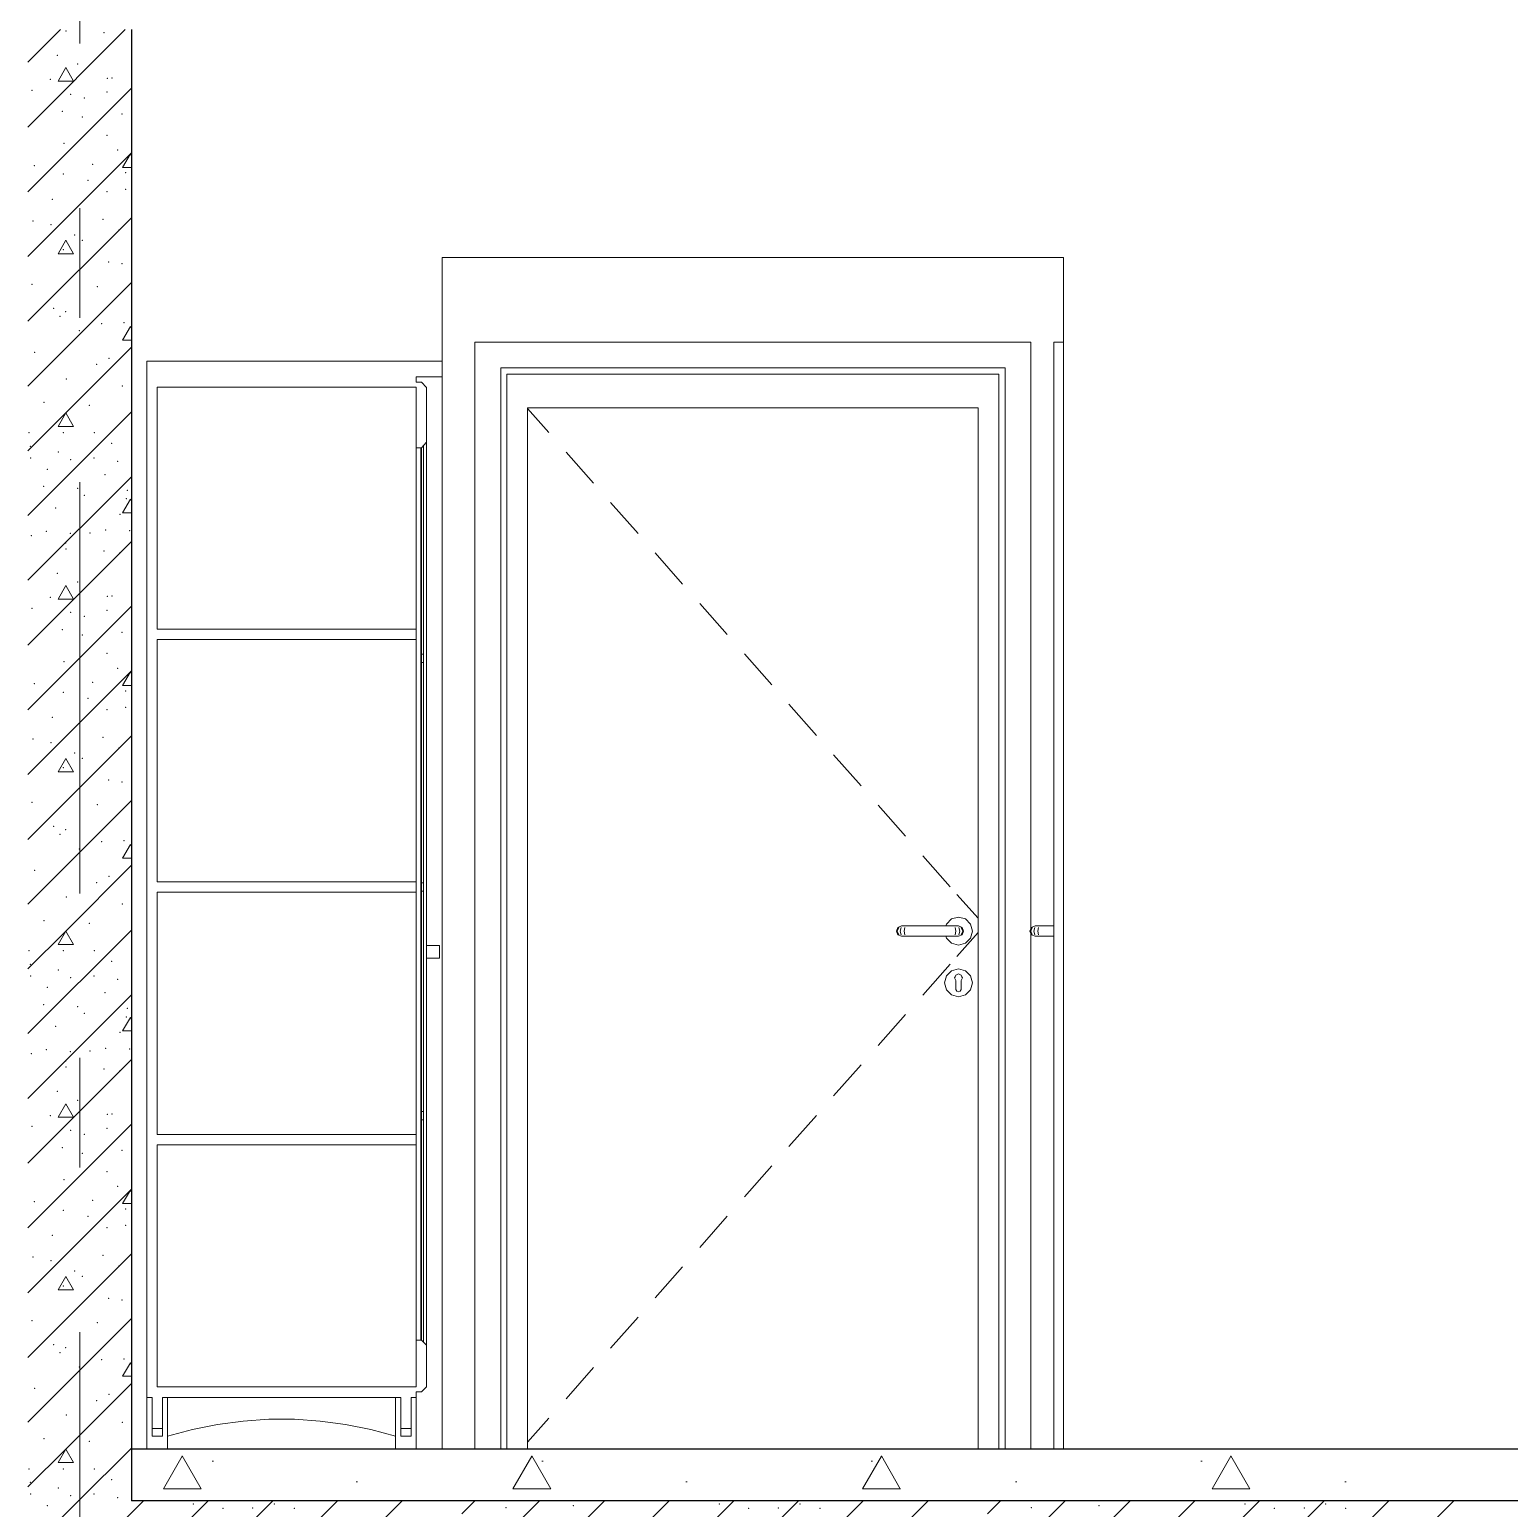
# Model space of a CAD drawing. Header units: millimetres. Extents: x 18162 to 7085488, y 72188 to 247925.
# Drawn here: x 4250516 to 4253374, y 107638 to 110493 of the extents above; entities that cross this region are included whole.
import ezdxf
from ezdxf.enums import TextEntityAlignment as Align

# ---------------------------------------------------------------- set-up
doc = ezdxf.new("R2010")
doc.units = ezdxf.units.MM
doc.header["$MEASUREMENT"] = 0
doc.linetypes.add('Double Dashed', pattern=[1093.611073, 529.166651, -211.666656, 141.111112, -211.666656])
doc.linetypes.add('Wipeout_Contour', pattern=[1000, 0, -1000])
for name, color, linetype in [('Archicad Doors', 7, 'Continuous'), ('Interior - Furniture', 7, 'Continuous'), ('Structural - Bearing', 7, 'Continuous'), ('Structural - Grid', 7, 'Continuous')]:
    doc.layers.add(name, color=color, linetype=linetype)
doc.styles.add('GENERATED_STYLE_3', font='', dxfattribs={"width": 0.8})
doc.styles.get('GENERATED_STYLE_3').set_extended_font_data('ISOCPEUR MON')

# ---------------------------------------------------------------- blocks, each defined once
blk = doc.blocks.new('*X1359', base_point=(4294986.6, 104752.7))
at = {"layer": 'Structural - Bearing', "color": 7, "linetype": 'Continuous', "lineweight": 9}
for p, q in [((4250513.1, 110304.7), (4250701.1, 110492.7)), ((4250513.1, 110429.7), (4250576.1, 110492.7)), ((4250586.2, 110419.5), (4250571.3, 110393.4)), ((4250601.3, 110393.5), (4250586.2, 110419.5)), ((4250571.3, 110393.4), (4250601.3, 110393.5)), ((4250513.1, 110179.7), (4250713.1, 110379.7)), ((4250513.1, 110054.7), (4250713.1, 110254.7)), ((4250696, 110226.8), (4250711.2, 110252.8)), ((4250711.2, 110252.8), (4250713.1, 110249.4)), ((4250713.1, 110226.8), (4250696, 110226.8)), ((4250513.1, 109929.7), (4250713.1, 110129.7)), ((4250586.2, 110086.1), (4250571.3, 110060.1)), ((4250601.3, 110060.1), (4250586.2, 110086.1)), ((4250571.3, 110060.1), (4250601.3, 110060.1)), ((4250513.1, 109804.7), (4250713.1, 110004.7)), ((4250696, 109893.5), (4250711.2, 109919.5)), ((4250711.2, 109919.5), (4250713.1, 109916.1)), ((4250586.2, 109752.8), (4250713.1, 109879.7)), ((4250713.1, 109893.4), (4250696, 109893.5)), ((4250513.1, 109554.7), (4250711.2, 109752.8)), ((4250513.1, 109679.7), (4250586.2, 109752.8)), ((4250586.2, 109752.8), (4250571.3, 109726.7)), ((4250601.3, 109726.8), (4250586.2, 109752.8)), ((4250711.2, 109752.8), (4250713.1, 109754.7)), ((4250571.3, 109726.7), (4250601.3, 109726.8)), ((4250513.1, 109429.7), (4250713.1, 109629.7)), ((4250696, 109560.1), (4250711.2, 109586.1)), ((4250711.2, 109586.1), (4250713.1, 109582.8)), ((4250713.1, 109560.1), (4250696, 109560.1)), ((4250513.1, 109304.7), (4250713.1, 109504.7)), ((4250586.2, 109419.5), (4250571.3, 109393.4)), ((4250601.3, 109393.4), (4250586.2, 109419.5)), ((4250571.3, 109393.4), (4250601.3, 109393.4)), ((4250513.1, 109179.7), (4250713.1, 109379.7)), ((4250513.1, 109054.7), (4250713.1, 109254.7)), ((4250696, 109226.8), (4250711.2, 109252.8)), ((4250711.2, 109252.8), (4250713.1, 109249.4)), ((4250713.1, 109226.8), (4250696, 109226.8)), ((4250513.1, 108929.7), (4250713.1, 109129.7)), ((4250586.2, 109086.1), (4250571.3, 109060.1)), ((4250601.3, 109060.1), (4250586.2, 109086.1)), ((4250571.3, 109060.1), (4250601.3, 109060.1)), ((4250513.1, 108804.7), (4250713.1, 109004.7)), ((4250696, 108893.5), (4250711.2, 108919.5)), ((4250711.2, 108919.5), (4250713.1, 108916.1)), ((4250586.2, 108752.8), (4250713.1, 108879.7)), ((4250713.1, 108893.4), (4250696, 108893.5)), ((4250513.1, 108554.7), (4250711.2, 108752.8)), ((4250513.1, 108679.7), (4250586.2, 108752.8)), ((4250586.2, 108752.8), (4250571.3, 108726.7)), ((4250601.3, 108726.8), (4250586.2, 108752.8)), ((4250711.2, 108752.8), (4250713.1, 108754.7)), ((4250571.3, 108726.7), (4250601.3, 108726.8)), ((4250513.1, 108429.7), (4250713.1, 108629.7)), ((4250696, 108560.1), (4250711.2, 108586.1)), ((4250711.2, 108586.1), (4250713.1, 108582.7)), ((4250713.1, 108560.1), (4250696, 108560.1)), ((4250513.1, 108304.7), (4250713.1, 108504.7)), ((4250586.2, 108419.4), (4250571.3, 108393.4)), ((4250601.3, 108393.4), (4250586.2, 108419.4)), ((4250571.3, 108393.4), (4250601.3, 108393.4)), ((4250513.1, 108179.7), (4250713.1, 108379.7)), ((4250513.1, 108054.7), (4250713.1, 108254.7)), ((4250696, 108226.8), (4250711.2, 108252.8)), ((4250711.2, 108252.8), (4250713.1, 108249.4)), ((4250713.1, 108226.7), (4250696, 108226.8)), ((4250513.1, 107929.7), (4250713.1, 108129.7)), ((4250586.2, 108086.1), (4250571.3, 108060.1)), ((4250601.3, 108060.1), (4250586.2, 108086.1)), ((4250571.3, 108060.1), (4250601.3, 108060.1)), ((4250513.1, 107804.7), (4250713.1, 108004.7)), ((4250696, 107893.4), (4250711.2, 107919.4)), ((4250711.2, 107919.4), (4250713.1, 107916.1)), ((4250586.2, 107752.8), (4250713.1, 107879.7)), ((4250713.1, 107893.4), (4250696, 107893.4)), ((4250513.1, 107679.7), (4250586.2, 107752.7)), ((4250586.2, 107752.8), (4250571.3, 107726.7)), ((4250601.3, 107726.8), (4250586.2, 107752.8)), ((4250611.1, 107652.7), (4250711.2, 107752.7)), ((4250711.2, 107752.8), (4250713.1, 107754.7)), ((4250571.3, 107726.7), (4250601.3, 107726.8))]:
    blk.add_line(p, q, dxfattribs=at)
for p in [(4250586.6, 110490.2), (4250659.8, 110486.6), (4250690.9, 110483.1), (4250570.1, 110443.1), (4250608.9, 110426.2), (4250556.1, 110396.6), (4250666.4, 110398.8), (4250675.4, 110399.6), (4250520.9, 110375.6), (4250595.7, 110368), (4250665.5, 110372.1), (4250579.6, 110334.7), (4250621.9, 110360.5), (4250618.4, 110324), (4250695.1, 110329.6), (4250665.6, 110288.6), (4250582.7, 110272.9), (4250686.1, 110260.1), (4250525.5, 110230.2), (4250638.1, 110232.7), (4250581.8, 110213.7), (4250629.1, 110201.8), (4250701.6, 110216.3), (4250560.4, 110165.2), (4250665.6, 110180.2), (4250702.1, 110184.5), (4250522.6, 110123.6), (4250557.5, 110116.4), (4250658.1, 110126.6), (4250689.3, 110106), (4250603.4, 110096.5), (4250618.1, 110086), (4250581.3, 110068), (4250669.3, 110044.1), (4250694.6, 110040.7), (4250520.7, 110001), (4250647.4, 109996.7), (4250562.6, 109954.6), (4250575, 109939.1), (4250585.8, 109948.4), (4250612.1, 109911.3), (4250655.3, 109925.2), (4250698.9, 109927), (4250526.1, 109870.1), (4250669.4, 109858.5), (4250646.1, 109846.4), (4250587.3, 109818.6), (4250695.5, 109804.7), (4250544.1, 109773), (4250631.6, 109767.8), (4250514.9, 109714.6), (4250581.8, 109714.6), (4250641.1, 109714.6), (4250517.8, 109688.6), (4250572, 109677.7), (4250674.6, 109694), (4250518.3, 109666), (4250595.7, 109662.8), (4250640.6, 109666), (4250686.1, 109659.3), (4250550.9, 109643.8), (4250661.7, 109633.5), (4250543.3, 109610.9), (4250608.9, 109607.1), (4250621.9, 109593.6), (4250704.8, 109603.6), (4250566.4, 109569.1), (4250702.9, 109587.2), (4250690.9, 109557.2), (4250519.6, 109516), (4250548.4, 109524.1), (4250595.1, 109520.1), (4250632.9, 109521.1), (4250663, 109526.6), (4250709.3, 109525.3), (4250585.8, 109501.6), (4250586.6, 109490.2), (4250659.8, 109486.6), (4250690.9, 109483.1), (4250570.1, 109443.1), (4250608.9, 109426.2), (4250556.1, 109396.6), (4250666.4, 109398.8), (4250675.4, 109399.6), (4250520.9, 109375.6), (4250595.7, 109368), (4250665.5, 109372.1), (4250579.6, 109334.7), (4250621.9, 109360.5), (4250618.4, 109324), (4250695.1, 109329.6), (4250665.6, 109288.6), (4250582.7, 109272.9), (4250686.1, 109260.1), (4250525.5, 109230.2), (4250638.1, 109232.7), (4250581.8, 109213.7), (4250629.1, 109201.8), (4250701.6, 109216.3), (4250560.4, 109165.2), (4250665.6, 109180.2), (4250702.1, 109184.5), (4250522.6, 109123.6), (4250557.5, 109116.4), (4250658.1, 109126.6), (4250689.3, 109106), (4250603.4, 109096.5), (4250618.1, 109086), (4250581.3, 109068), (4250669.3, 109044.1), (4250694.6, 109040.7), (4250520.7, 109001), (4250647.4, 108996.7), (4250562.6, 108954.6), (4250575, 108939.1), (4250585.8, 108948.4), (4250612.1, 108911.3), (4250655.3, 108925.2), (4250698.9, 108927), (4250526.1, 108870.1), (4250669.4, 108858.5), (4250646.1, 108846.4), (4250587.3, 108818.6), (4250695.5, 108804.7), (4250544.1, 108772.9), (4250631.6, 108767.8), (4250514.9, 108714.6), (4250581.8, 108714.6), (4250641.1, 108714.6), (4250517.8, 108688.6), (4250572, 108677.7), (4250674.6, 108694), (4250518.3, 108666), (4250595.7, 108662.8), (4250640.6, 108666), (4250686.1, 108659.3), (4250550.9, 108643.8), (4250661.7, 108633.5), (4250543.3, 108610.9), (4250608.9, 108607.1), (4250621.9, 108593.6), (4250704.8, 108603.6), (4250566.4, 108569.1), (4250702.9, 108587.1), (4250690.9, 108557.2), (4250519.6, 108516), (4250548.4, 108524), (4250595.1, 108520.1), (4250632.9, 108521.1), (4250663, 108526.6), (4250709.3, 108525.3), (4250585.8, 108501.6), (4250586.6, 108490.2), (4250659.8, 108486.6), (4250690.9, 108483), (4250570.1, 108443.1), (4250608.9, 108426.2), (4250556.1, 108396.5), (4250666.4, 108398.8), (4250675.4, 108399.6), (4250520.9, 108375.6), (4250595.7, 108368), (4250665.5, 108372.1), (4250579.6, 108334.7), (4250621.9, 108360.5), (4250618.4, 108324), (4250695.1, 108329.5), (4250665.6, 108288.6), (4250582.7, 108272.9), (4250686.1, 108260), (4250525.5, 108230.2), (4250638.1, 108232.7), (4250581.8, 108213.7), (4250629.1, 108201.8), (4250701.6, 108216.3), (4250560.4, 108165.2), (4250665.6, 108180.2), (4250702.1, 108184.5), (4250522.6, 108123.5), (4250557.5, 108116.4), (4250658.1, 108126.5), (4250689.3, 108106), (4250603.4, 108096.5), (4250618.1, 108086), (4250581.3, 108067.9), (4250669.3, 108044.1), (4250694.6, 108040.7), (4250520.7, 108001), (4250647.4, 107996.7), (4250562.6, 107954.5), (4250575, 107939.1), (4250585.8, 107948.4), (4250612.1, 107911.3), (4250655.3, 107925.2), (4250698.9, 107926.9), (4250526.1, 107870.1), (4250669.4, 107858.5), (4250587.3, 107818.6), (4250646.1, 107846.4), (4250695.5, 107804.6), (4250544.1, 107772.9), (4250631.6, 107767.8), (4250514.9, 107714.6), (4250581.8, 107714.6), (4250641.1, 107714.6), (4250517.8, 107688.5), (4250572, 107677.7), (4250674.6, 107694), (4250518.3, 107666), (4250595.7, 107662.8), (4250640.6, 107666), (4250686.1, 107659.2)]:
    blk.add_point(p, dxfattribs=at)
blk = doc.blocks.new('*X1361', base_point=(4294986.6, 104752.7))
at = {"layer": 'Structural - Bearing', "color": 7, "linetype": 'Continuous', "lineweight": 9}
for p, q in [((4250451.1, 107492.7), (4250611.1, 107652.7)), ((4250576.1, 107492.7), (4250736.1, 107652.7)), ((4250701.1, 107492.7), (4250861.1, 107652.7)), ((4250826.1, 107492.7), (4250986.1, 107652.7)), ((4250951.1, 107492.7), (4251111.1, 107652.7)), ((4251076.1, 107492.7), (4251236.1, 107652.7)), ((4251351.3, 107627.7), (4251376.3, 107652.7)), ((4251351.3, 107502.7), (4251501.3, 107652.7)), ((4251466.3, 107492.7), (4251626.3, 107652.7)), ((4251591.3, 107492.7), (4251751.3, 107652.7)), ((4251716.3, 107492.7), (4251876.3, 107652.7)), ((4251841.3, 107492.7), (4252001.3, 107652.7)), ((4251966.3, 107492.7), (4252126.3, 107652.7)), ((4252091.3, 107492.7), (4252251.3, 107652.7)), ((4252366.4, 107627.7), (4252391.4, 107652.7)), ((4252366.4, 107502.7), (4252516.4, 107652.7)), ((4252481.4, 107492.7), (4252641.4, 107652.7)), ((4252606.4, 107492.7), (4252766.4, 107652.7)), ((4252731.4, 107492.7), (4252891.4, 107652.7)), ((4252856.4, 107492.7), (4253016.4, 107652.7)), ((4252981.4, 107492.7), (4253141.4, 107652.7)), ((4253106.4, 107492.7), (4253266.4, 107652.7))]:
    blk.add_line(p, q, dxfattribs=at)
for p in [(4250550.9, 107643.8), (4250832.8, 107646.8), (4250889.6, 107638.6), (4250947.4, 107639.1), (4250989.1, 107646.8), (4251027.4, 107638.6), (4251436, 107639.9), (4251566.1, 107643.8), (4251848, 107646.8), (4251904.7, 107638.6), (4251962.5, 107639.1), (4252004.3, 107646.8), (4252042.5, 107638.6), (4252451.1, 107639.9), (4252581.2, 107643.8), (4252863.1, 107646.8), (4252919.9, 107638.6), (4252977.7, 107639.1), (4253019.4, 107646.8), (4253057.7, 107638.6)]:
    blk.add_point(p, dxfattribs=at)
blk = doc.blocks.new('Standard grid marker[363]_3', base_point=(4250613.1, 164752.7))
at = {"layer": 'Structural - Grid', "color": 13, "linetype": 'Double Dashed', "lineweight": 13, "ltscale": 1.5}
blk.add_line((4250613.1, 163752.7), (4250613.1, 97752.7), dxfattribs=at)
at = {"layer": 'Structural - Grid', "color": 13, "lineweight": 13, "style": 'GENERATED_STYLE_3'}
blk.add_attdef('AC_MarkerText_1', text='', height=375, rotation=360, dxfattribs=at).set_placement((4250613.1, 96490.2), align=Align.TOP_CENTER)

msp = doc.modelspace()

# ---------------------------------------------------------------- hatches: boundary and pattern name
at = {"layer": 'Structural - Bearing', "linetype": 'Continuous', "lineweight": 9}
h = msp.add_hatch(dxfattribs=at)
h.set_pattern_fill('Lightweight_Concrete_0003', style=0, pattern_type=2)
h.set_pattern_definition([(0, (4294986.6, 104752.7), (0, 1169.134), [73.125, -601.875]), (0, (4295324.1, 105337.3), (0, 1169.134), [73.125, -601.875]), (60, (4294986.6, 104752.7), (-1012.5, 584.567), [73.125, -601.875]), (60, (4295661.6, 104752.7), (-1012.5, 584.567), [73.125, -601.875]), (120, (4295059.7, 104752.7), (1012.5, 584.567), [73.125, -601.875]), (120, (4295734.7, 104752.7), (1012.5, 584.567), [73.125, -601.875]), (0, (4294986.58, 104865.2), (0, 225), [0, -225, 0, -337.5]), (45, (4295099.08, 104865.2), (-159.099, 159.099), [0, -168.75, 0, -281.25])])
h.paths.add_polyline_path([(4250713.1, 107652.7), (4257013.1, 107652.7), (4257013.1, 107752.7), (4250713.1, 107752.7)])

# ---------------------------------------------------------------- linework, layer by layer
at = {"layer": 'Archicad Doors', "color": 7, "linetype": 'Continuous', "lineweight": 9}
for p, q in [((4251313.1, 109852.7), (4251313.1, 110052.7)), ((4251313.1, 110052.7), (4252513.1, 110052.7)), ((4252513.1, 110052.7), (4252513.1, 107752.7)), ((4251376.1, 107752.7), (4251376.1, 109889.7)), ((4251376.1, 109889.7), (4252450.1, 109889.7)), ((4252450.1, 109889.7), (4252450.1, 108757.5)), ((4252494.1, 107752.7), (4252494.1, 109889.7)), ((4252494.1, 109889.7), (4252513.1, 109889.7)), ((4251313.1, 107752.7), (4251313.1, 109822.7)), ((4251426.1, 109839.7), (4251426.1, 107752.7)), ((4252400.1, 109839.7), (4251426.1, 109839.7)), ((4251438.1, 109827.7), (4251438.1, 107752.7)), ((4252388.1, 109827.7), (4251438.1, 109827.7)), ((4252388.1, 107752.7), (4252388.1, 109827.7)), ((4252400.1, 107752.7), (4252400.1, 109839.7)), ((4251478.1, 109762.7), (4251478.1, 107752.7)), ((4252348.1, 109762.7), (4251478.1, 109762.7)), ((4252348.1, 107752.7), (4252348.1, 109762.7)), ((4251478.1, 109761.1), (4251519.1, 109714.8)), ((4251552.2, 109677.3), (4251605.2, 109617.4)), ((4251638.3, 109579.9), (4251691.3, 109520)), ((4251724.4, 109482.5), (4251777.4, 109422.6)), ((4251810.6, 109385.2), (4251863.6, 109325.2)), ((4251896.7, 109287.8), (4251949.7, 109227.8)), ((4251982.8, 109190.4), (4252035.8, 109130.5)), ((4252068.9, 109093), (4252121.9, 109033.1)), ((4252155, 108995.6), (4252208, 108935.7)), ((4252241.1, 108898.2), (4252294.1, 108838.3)), ((4252307.1, 108823.6), (4252348.1, 108777.3)), ((4252200.1, 108762.7), (4252193, 108759.8)), ((4252201.2, 108762.7), (4252200.1, 108762.7)), ((4252204.5, 108762.7), (4252201.2, 108762.7)), ((4252209.4, 108762.7), (4252204.5, 108762.7)), ((4252215.1, 108762.7), (4252209.4, 108762.7)), ((4252295.1, 108762.7), (4252215.1, 108762.7)), ((4252285.8, 108762.7), (4252286.7, 108766.2)), ((4252286.7, 108766.2), (4252296.6, 108776.1)), ((4252300.8, 108762.7), (4252295.1, 108762.7)), ((4252296.6, 108776.1), (4252310.1, 108779.7)), ((4252305.7, 108762.7), (4252300.8, 108762.7)), ((4252309, 108762.7), (4252305.7, 108762.7)), ((4252310.1, 108762.7), (4252309, 108762.7)), ((4252310.1, 108779.7), (4252323.6, 108776.1)), ((4252310.1, 108762.7), (4252317.2, 108759.8)), ((4252323.6, 108776.1), (4252333.5, 108766.2)), ((4252333.5, 108766.2), (4252337.1, 108752.7)), ((4252458.1, 108762.7), (4252451, 108759.8)), ((4252458.1, 108762.7), (4252459.2, 108762.7)), ((4252459.2, 108762.7), (4252462.5, 108762.7)), ((4252462.5, 108762.7), (4252467.4, 108762.7)), ((4252467.4, 108762.7), (4252473.1, 108762.7)), ((4252473.1, 108762.7), (4252494.1, 108762.7)), ((4252193, 108759.8), (4252190.1, 108752.7)), ((4252190.1, 108752.7), (4252193, 108745.6)), ((4252194.6, 108759.8), (4252191.8, 108752.7)), ((4252191.8, 108752.7), (4252194.6, 108745.6)), ((4252193, 108745.6), (4252200.1, 108742.7)), ((4252199.4, 108759.8), (4252197.3, 108752.7)), ((4252197.3, 108752.7), (4252199.4, 108745.6)), ((4252201.2, 108742.7), (4252200.1, 108742.7)), ((4252204.5, 108742.7), (4252201.2, 108742.7)), ((4252209.4, 108742.7), (4252204.5, 108742.7)), ((4252206.6, 108759.8), (4252205.5, 108752.7)), ((4252205.5, 108752.7), (4252206.6, 108745.6)), ((4252215.1, 108742.7), (4252209.4, 108742.7)), ((4252295.1, 108742.7), (4252215.1, 108742.7)), ((4252286.7, 108739.2), (4252285.8, 108742.7)), ((4252296.6, 108729.3), (4252286.7, 108739.2)), ((4252300.8, 108742.7), (4252295.1, 108742.7)), ((4252305.7, 108742.7), (4252300.8, 108742.7)), ((4252303.6, 108759.8), (4252304.7, 108752.7)), ((4252304.7, 108752.7), (4252303.6, 108745.6)), ((4252309, 108742.7), (4252305.7, 108742.7)), ((4252307.1, 108703.8), (4252348.1, 108750.1)), ((4252310.1, 108742.7), (4252309, 108742.7)), ((4252317.2, 108745.6), (4252310.1, 108742.7)), ((4252310.8, 108759.8), (4252312.9, 108752.7)), ((4252312.9, 108752.7), (4252310.8, 108745.6)), ((4252315.6, 108759.8), (4252318.4, 108752.7)), ((4252318.4, 108752.7), (4252315.6, 108745.6)), ((4252317.2, 108759.8), (4252320.1, 108752.7)), ((4252320.1, 108752.7), (4252317.2, 108745.6)), ((4252333.5, 108739.2), (4252323.6, 108729.3)), ((4252337.1, 108752.7), (4252333.5, 108739.2)), ((4252451, 108759.8), (4252448.1, 108752.7)), ((4252448.1, 108752.7), (4252451, 108745.6)), ((4252452.6, 108759.8), (4252449.8, 108752.7)), ((4252449.8, 108752.7), (4252452.6, 108745.6)), ((4252450.1, 108747.9), (4252450.1, 107752.7)), ((4252451, 108745.6), (4252458.1, 108742.7)), ((4252457.4, 108759.8), (4252455.3, 108752.7)), ((4252455.3, 108752.7), (4252457.4, 108745.6)), ((4252458.1, 108742.7), (4252459.2, 108742.7)), ((4252459.2, 108742.7), (4252462.5, 108742.7)), ((4252462.5, 108742.7), (4252467.4, 108742.7)), ((4252464.6, 108759.8), (4252463.5, 108752.7)), ((4252463.5, 108752.7), (4252464.6, 108745.6)), ((4252467.4, 108742.7), (4252473.1, 108742.7)), ((4252473.1, 108742.7), (4252494.1, 108742.7)), ((4252310.1, 108725.7), (4252296.6, 108729.3)), ((4252323.6, 108729.3), (4252310.1, 108725.7)), ((4252241.1, 108629.2), (4252294.1, 108689.1)), ((4252286.7, 108666.2), (4252296.6, 108676.1)), ((4252296.6, 108676.1), (4252310.1, 108679.7)), ((4252310.1, 108679.7), (4252323.6, 108676.1)), ((4252323.6, 108676.1), (4252333.5, 108666.2)), ((4252283.1, 108652.7), (4252286.7, 108666.2)), ((4252286.7, 108639.2), (4252283.1, 108652.7)), ((4252303.4, 108664.3), (4252302.6, 108662.4)), ((4252302.6, 108662.4), (4252305.1, 108657.1)), ((4252303.4, 108664.3), (4252304.7, 108667.8)), ((4252310.1, 108670.1), (4252304.7, 108667.8)), ((4252305.1, 108657.1), (4252305.1, 108655.6)), ((4252305.1, 108655.6), (4252305.1, 108652.7)), ((4252305.1, 108652.7), (4252305.1, 108649.8)), ((4252305.1, 108649.8), (4252305.1, 108644)), ((4252315.5, 108667.8), (4252310.1, 108670.1)), ((4252315.1, 108657.1), (4252317.6, 108662.4)), ((4252315.1, 108655.6), (4252315.1, 108657.1)), ((4252315.1, 108655.6), (4252315.1, 108652.7)), ((4252315.1, 108652.7), (4252315.1, 108649.8)), ((4252315.1, 108649.8), (4252315.1, 108644)), ((4252316.8, 108664.3), (4252315.5, 108667.8)), ((4252316.8, 108664.3), (4252317.6, 108662.4)), ((4252333.5, 108666.2), (4252337.1, 108652.7)), ((4252337.1, 108652.7), (4252333.5, 108639.2)), ((4252296.6, 108629.3), (4252286.7, 108639.2)), ((4252310.1, 108625.7), (4252296.6, 108629.3)), ((4252305.1, 108644), (4252305.1, 108640.2)), ((4252305.1, 108640.2), (4252306.6, 108636.7)), ((4252306.6, 108636.7), (4252310.1, 108635.2)), ((4252310.1, 108635.2), (4252313.6, 108636.7)), ((4252323.6, 108629.3), (4252310.1, 108625.7)), ((4252313.6, 108636.7), (4252315.1, 108640.2)), ((4252315.1, 108644), (4252315.1, 108640.2)), ((4252333.5, 108639.2), (4252323.6, 108629.3)), ((4252155, 108531.8), (4252208, 108591.7)), ((4252068.9, 108434.4), (4252121.9, 108494.3)), ((4251982.8, 108337), (4252035.8, 108397)), ((4251896.7, 108239.6), (4251949.7, 108299.6)), ((4251810.6, 108142.2), (4251863.6, 108202.2)), ((4251724.4, 108044.9), (4251777.4, 108104.8)), ((4251638.3, 107947.5), (4251691.3, 108007.4)), ((4251552.2, 107850.1), (4251605.2, 107910)), ((4251478.1, 107766.3), (4251519.1, 107812.6))]:
    msp.add_line(p, q, dxfattribs=at)
at = {"layer": 'Interior - Furniture', "color": 7, "linetype": 'Continuous', "lineweight": 13}
for p, q in [((4251263.1, 109659.9), (4251263.1, 109632.2)), ((4251283.1, 109636.5), (4251283.1, 109667.8)), ((4251283.1, 108724.7), (4251308.1, 108724.7)), ((4251308.1, 108723.1), (4251308.1, 108724.7)), ((4251308.1, 108718.7), (4251308.1, 108723.1)), ((4251308.1, 108712.7), (4251308.1, 108718.7)), ((4251308.1, 108706.7), (4251308.1, 108712.7)), ((4251308.1, 108702.3), (4251308.1, 108706.7)), ((4251283.1, 108700.7), (4251308.1, 108700.7)), ((4251308.1, 108700.7), (4251308.1, 108702.3)), ((4250879.4, 107800.4), (4250830.7, 107790.7)), ((4250928.6, 107807), (4250879.4, 107800.4)), ((4250978.1, 107810.3), (4250928.6, 107807)), ((4251027.8, 107810.3), (4250978.1, 107810.3)), ((4251077.3, 107807), (4251027.8, 107810.3)), ((4251126.5, 107800.4), (4251077.3, 107807)), ((4251175.2, 107790.7), (4251126.5, 107800.4)), ((4250752.8, 107777.7), (4250772.8, 107777.7)), ((4251233.1, 107777.7), (4251253.1, 107777.7))]:
    msp.add_line(p, q, dxfattribs=at)
at = {"layer": 'Structural - Bearing', "color": 7, "linetype": 'Continuous', "lineweight": 25}
for p, q in [((4250713.1, 110492.7), (4250713.1, 107752.7)), ((4250713.1, 107752.7), (4250713.1, 107652.7)), ((4257013.1, 107752.7), (4250713.1, 107752.7)), ((4257013.1, 107652.7), (4250713.1, 107652.7))]:
    msp.add_line(p, q, dxfattribs=at)

# ---------------------------------------------------------------- block references
at = {"layer": 'Structural - Bearing', "lineweight": 0}
for name in ['*X1359', '*X1361']:
    msp.add_blockref(name, (4294986.6, 104752.7), dxfattribs=at)

# ---------------------------------------------------------------- wipeouts: each hides what was drawn before it
at = {"color": 254, "linetype": 'Wipeout_Contour', "lineweight": 0, "ltscale": 25516136.8247994}
msp.add_wipeout([(4251263.1, 109812.2), (4251263.1, 109685.2), (4251273.1, 109685.2), (4251283.1, 109696.2), (4251283.1, 109802.2), (4251273.1, 109812.2)], dxfattribs=at).dxf.layer = 'Interior - Furniture'
at = {"color": 254, "linetype": 'Wipeout_Contour', "lineweight": 0, "ltscale": 17009673.97188287}
msp.add_wipeout([(4251263.1, 109315.2), (4251263.1, 109335.2), (4250762.8, 109335.2), (4250762.8, 109315.2)], dxfattribs=at).dxf.layer = 'Interior - Furniture'
at = {"color": 254, "linetype": 'Wipeout_Contour', "lineweight": 0, "ltscale": 17010715.47411036}
msp.add_wipeout([(4251277.1, 109287), (4251272.1, 109287), (4251272.1, 109271), (4251277.1, 109271)], dxfattribs=at).dxf.layer = 'Interior - Furniture'
at = {"color": 254, "linetype": 'Wipeout_Contour', "lineweight": 0, "ltscale": 17010670.21129709}
msp.add_wipeout([(4251277.1, 108845.7), (4251272.1, 108845.7), (4251272.1, 108829.7), (4251277.1, 108829.7)], dxfattribs=at).dxf.layer = 'Interior - Furniture'
at = {"color": 254, "linetype": 'Wipeout_Contour', "lineweight": 0, "ltscale": 17010625.13149747}
msp.add_wipeout([(4251277.1, 108404.5), (4251272.1, 108404.5), (4251272.1, 108388.5), (4251277.1, 108388.5)], dxfattribs=at).dxf.layer = 'Interior - Furniture'
at = {"color": 254, "linetype": 'Wipeout_Contour', "lineweight": 0, "ltscale": 17009574.15379134}
msp.add_wipeout([(4251263.1, 108340.2), (4251263.1, 108360.2), (4250762.8, 108360.2), (4250762.8, 108340.2)], dxfattribs=at).dxf.layer = 'Interior - Furniture'
at = {"color": 254, "linetype": 'Wipeout_Contour', "lineweight": 0, "ltscale": 25515854.96060021}
msp.add_wipeout([(4251263.1, 107863.2), (4251273.1, 107863.2), (4251283.1, 107873.2), (4251283.1, 107953.2), (4251273.1, 107963.2), (4251263.1, 107963.2)], dxfattribs=at).dxf.layer = 'Interior - Furniture'
at = {"color": 254, "linetype": 'Wipeout_Contour', "lineweight": 0, "ltscale": 17008520.23677675}
msp.add_wipeout([(4250752.8, 107792.6), (4250772.8, 107792.6), (4250772.8, 107852.7), (4250752.8, 107852.7)], dxfattribs=at).dxf.layer = 'Interior - Furniture'

# ---------------------------------------------------------------- next in the draw order: linework, layer by layer
at = {"layer": 'Interior - Furniture', "color": 7, "linetype": 'Continuous', "lineweight": 13}
for p, q in [((4251283.1, 109802.2), (4251283.1, 109696.2)), ((4251263.1, 109685.2), (4251263.1, 109682.3)), ((4251273.1, 109685.2), (4251263.1, 109685.2)), ((4251263.1, 109682.3), (4251263.1, 109659.9)), ((4251272.1, 109685.2), (4251272.1, 109287)), ((4251283.1, 109696.2), (4251273.1, 109685.2)), ((4251277.1, 109689.6), (4251277.1, 109287)), ((4251283.1, 109691.1), (4251283.1, 109696.2)), ((4251283.1, 109667.8), (4251283.1, 109691.1)), ((4251263.1, 109632.2), (4251263.1, 109335.2)), ((4251283.1, 107953.2), (4251283.1, 109636.5)), ((4251263.1, 109335.2), (4251263.1, 109315.2)), ((4251272.1, 109287), (4251272.1, 109271)), ((4251277.1, 109287), (4251272.1, 109287)), ((4251277.1, 109287), (4251277.1, 109271)), ((4251277.1, 109271), (4251272.1, 109271)), ((4251272.1, 108404.5), (4251272.1, 108388.5)), ((4251277.1, 108404.5), (4251272.1, 108404.5)), ((4251277.1, 108404.5), (4251277.1, 108388.5)), ((4251272.1, 108388.5), (4251272.1, 107963.2)), ((4251277.1, 108388.5), (4251272.1, 108388.5)), ((4251277.1, 108388.5), (4251277.1, 107959.2)), ((4251263.1, 108360.2), (4251263.1, 108340.2)), ((4251263.1, 108340.2), (4251263.1, 107963.2)), ((4251273.1, 107963.2), (4251263.1, 107963.2)), ((4251273.1, 107963.2), (4251283.1, 107953.2)), ((4251283.1, 107953.2), (4251283.1, 107873.2)), ((4250752.8, 107792.6), (4250752.8, 107777.7)), ((4250772.8, 107792.6), (4250752.8, 107792.6)), ((4250772.8, 107792.6), (4250772.8, 107777.7)), ((4250830.7, 107790.7), (4250782.8, 107777.7))]:
    msp.add_line(p, q, dxfattribs=at)

# ---------------------------------------------------------------- next in the draw order: wipeouts: each hides what was drawn before it
at = {"color": 254, "linetype": 'Wipeout_Contour', "lineweight": 0, "ltscale": 17009786.77872303}
msp.add_wipeout([(4251313.1, 109822.7), (4251313.1, 109852.7), (4250742.8, 109852.7), (4250742.8, 109822.7)], dxfattribs=at).dxf.layer = 'Interior - Furniture'
at = {"color": 254, "linetype": 'Wipeout_Contour', "lineweight": 0, "ltscale": 17009623.95113537}
msp.add_wipeout([(4251263.1, 108827.7), (4251263.1, 108847.7), (4250762.8, 108847.7), (4250762.8, 108827.7)], dxfattribs=at).dxf.layer = 'Interior - Furniture'
at = {"color": 254, "linetype": 'Wipeout_Contour', "lineweight": 0, "ltscale": 17010440.82514578}
msp.add_wipeout([(4251233.1, 107792.6), (4251253.1, 107792.6), (4251253.1, 107852.7), (4251233.1, 107852.7)], dxfattribs=at).dxf.layer = 'Interior - Furniture'

# ---------------------------------------------------------------- next in the draw order: linework, layer by layer
at = {"layer": 'Interior - Furniture', "color": 7, "linetype": 'Continuous', "lineweight": 13}
for p, q in [((4251313.1, 109852.7), (4250742.8, 109852.7)), ((4251313.1, 109852.7), (4251313.1, 109822.7)), ((4251273.1, 109685.2), (4251273.1, 107963.2)), ((4251263.1, 109315.2), (4251263.1, 108847.7)), ((4251272.1, 109271), (4251272.1, 108845.7)), ((4251277.1, 109271), (4251277.1, 108845.7)), ((4251263.1, 108847.7), (4251263.1, 108827.7)), ((4251263.1, 108827.7), (4251263.1, 108360.2)), ((4251272.1, 108845.7), (4251272.1, 108829.7)), ((4251277.1, 108845.7), (4251272.1, 108845.7)), ((4251272.1, 108829.7), (4251272.1, 108404.5)), ((4251277.1, 108829.7), (4251272.1, 108829.7)), ((4251277.1, 108845.7), (4251277.1, 108829.7)), ((4251277.1, 108829.7), (4251277.1, 108404.5)), ((4251223.1, 107777.7), (4251175.2, 107790.7)), ((4251233.1, 107792.6), (4251233.1, 107777.7)), ((4251253.1, 107792.6), (4251233.1, 107792.6)), ((4251253.1, 107792.6), (4251253.1, 107777.7))]:
    msp.add_line(p, q, dxfattribs=at)

# ---------------------------------------------------------------- next in the draw order: wipeouts: each hides what was drawn before it
at = {"color": 254, "linetype": 'Wipeout_Contour', "lineweight": 0, "ltscale": 17009684.2293727}
msp.add_wipeout([(4251263.1, 109802.7), (4251263.1, 109822.7), (4250742.8, 109822.7), (4250742.8, 109802.7)], dxfattribs=at).dxf.layer = 'Interior - Furniture'
at = {"color": 254, "linetype": 'Wipeout_Contour', "lineweight": 0, "ltscale": 17009484.59272418}
msp.add_wipeout([(4251263.1, 107852.7), (4251263.1, 107872.7), (4250742.8, 107872.7), (4250742.8, 107852.7)], dxfattribs=at).dxf.layer = 'Interior - Furniture'

# ---------------------------------------------------------------- next in the draw order: linework, layer by layer
at = {"layer": 'Interior - Furniture', "color": 7, "linetype": 'Continuous', "lineweight": 13}
for p, q in [((4251263.1, 109822.7), (4251263.1, 109812.2)), ((4251313.1, 109822.7), (4251263.1, 109822.7)), ((4251273.1, 109812.2), (4251263.1, 109812.2)), ((4251263.1, 109802.7), (4251263.1, 109685.2)), ((4251273.1, 109812.2), (4251283.1, 109802.2)), ((4251263.1, 107963.2), (4251263.1, 107872.7)), ((4250742.8, 107752.7), (4250742.8, 107852.7)), ((4250752.8, 107852.7), (4250742.8, 107852.7)), ((4250752.8, 107852.7), (4250752.8, 107792.6)), ((4250772.8, 107852.7), (4250772.8, 107792.6)), ((4251233.1, 107852.7), (4250772.8, 107852.7)), ((4250782.8, 107752.7), (4250782.8, 107852.7)), ((4251223.1, 107752.7), (4251223.1, 107852.7)), ((4251233.1, 107852.7), (4251233.1, 107792.6)), ((4251253.1, 107852.7), (4251253.1, 107792.6)), ((4251263.1, 107852.7), (4251253.1, 107852.7)), ((4251263.1, 107863.2), (4251263.1, 107852.7)), ((4251273.1, 107863.2), (4251263.1, 107863.2)), ((4251263.1, 107752.7), (4251263.1, 107852.7)), ((4251283.1, 107873.2), (4251273.1, 107863.2))]:
    msp.add_line(p, q, dxfattribs=at)

# ---------------------------------------------------------------- next in the draw order: wipeouts: each hides what was drawn before it
at = {"color": 254, "linetype": 'Wipeout_Contour', "lineweight": 0, "ltscale": 17008584.1266574}
msp.add_wipeout([(4250762.8, 107872.7), (4250762.8, 109802.7), (4250742.8, 109802.7), (4250742.8, 107872.7)], dxfattribs=at).dxf.layer = 'Interior - Furniture'

# ---------------------------------------------------------------- next in the draw order: linework, layer by layer
at = {"layer": 'Interior - Furniture', "color": 7, "linetype": 'Continuous', "lineweight": 13}
for p, q in [((4250762.8, 109802.7), (4250762.8, 109335.2)), ((4251263.1, 109802.7), (4250762.8, 109802.7)), ((4251263.1, 109335.2), (4250762.8, 109335.2)), ((4250762.8, 109315.2), (4250762.8, 108847.7)), ((4251263.1, 109315.2), (4250762.8, 109315.2)), ((4251263.1, 108847.7), (4250762.8, 108847.7)), ((4250762.8, 108827.7), (4250762.8, 108360.2)), ((4251263.1, 108827.7), (4250762.8, 108827.7)), ((4251263.1, 108360.2), (4250762.8, 108360.2)), ((4250762.8, 108340.2), (4250762.8, 107872.7)), ((4251263.1, 108340.2), (4250762.8, 108340.2)), ((4251263.1, 107872.7), (4250762.8, 107872.7))]:
    msp.add_line(p, q, dxfattribs=at)
at = {"layer": 'Interior - Furniture', "color": 7, "linetype": 'Continuous', "lineweight": 13, "flags": 128}
msp.add_lwpolyline([(4250742.8, 109852.7), (4250742.8, 109822.7), (4250742.8, 109802.7), (4250742.8, 107872.7), (4250742.8, 107852.7)], dxfattribs=at)

# ---------------------------------------------------------------- next in the draw order: block references
at = {"layer": 'Structural - Grid', "color": 13, "linetype": 'Continuous', "lineweight": 13}
msp.add_blockref('Standard grid marker[363]_3', (4250613.1, 164752.7), dxfattribs=at)

doc.saveas('drawing.dxf')
